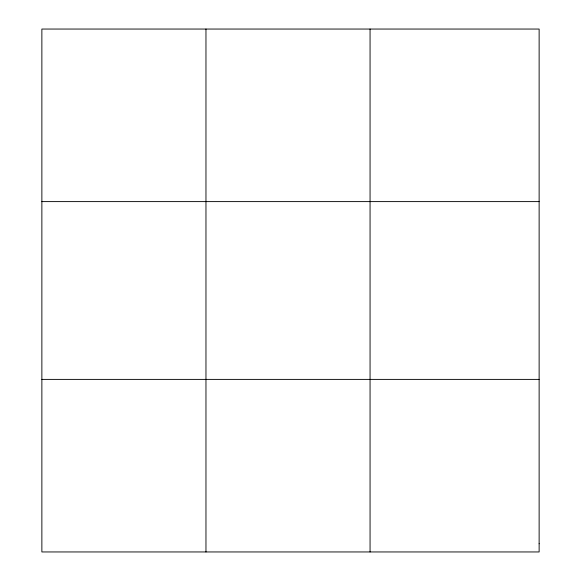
<?xml version="1.0" encoding="UTF-8"?>
<svg xmlns="http://www.w3.org/2000/svg" width="581" height="581" viewBox="0 0 581 581"><rect width="100%" height="100%" fill="white"/><g stroke="black" fill="none" stroke-linecap="round" stroke-linejoin="round"><path stroke-width="0.87" d="M205.965 551.95L205.965 29.05M370.061 551.95L370.061 29.05M41.868 201.607L539.132 201.607M41.868 379.393L539.132 379.393M539.132 543.736L539.132 551.95L41.868 551.95L41.868 29.05L539.132 29.05L539.132 543.736"/></g></svg>
